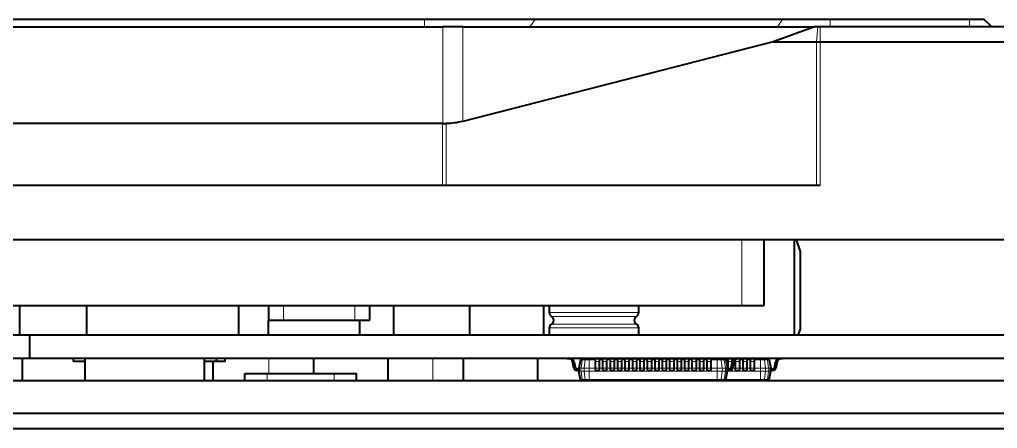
# Model space of a CAD drawing. Header units: millimetres. Extents: x 14 to 293, y 92 to 120.
# Drawn here: x 171.4 to 237, y 93 to 120.5 of the extents above; entities that cross this region are included whole.
import ezdxf

# ---------------------------------------------------------------- set-up
doc = ezdxf.new("R2010")
doc.units = ezdxf.units.MM
doc.header["$LTSCALE"] = 12.7
doc.layers.add('TANGENT_LINES', color=7, linetype='Continuous', lineweight=15)
doc.layers.add('Visible', color=7, linetype='Continuous', lineweight=40)

msp = doc.modelspace()

# ---------------------------------------------------------------- linework, layer by layer
at = {"layer": 'TANGENT_LINES'}
for p, q in [((198.525, 119.954), (198.525, 120.454)), ((205.596, 119.954), (205.95, 120.454)), ((222.203, 119.954), (222.557, 120.454)), ((225.739, 119.954), (225.739, 120.454)), ((235.091, 119.954), (235.091, 120.454)), ((199.766, 119.954), (199.766, 113.462)), ((201.087, 113.611), (201.087, 119.954)), ((224.83, 118.954), (224.93, 119.954)), ((225.078, 118.954), (225.078, 119.954)), ((224.83, 118.954), (224.83, 109.304)), ((225.078, 118.954), (225.078, 109.304)), ((199.73, 113.462), (199.73, 109.304)), ((199.978, 113.463), (199.978, 109.304)), ((219.825, 105.654), (219.825, 101.254)), ((189.063, 100.254), (189.063, 101.254)), ((193.854, 101.254), (193.854, 100.254)), ((212.901, 100.774), (206.901, 100.774)), ((207.051, 100.514), (212.751, 100.514)), ((212.751, 99.994), (207.051, 99.994)), ((206.901, 99.734), (212.901, 99.734)), ((188.074, 97.684), (188.074, 96.684)), ((199.074, 96.184), (199.074, 97.684)), ((208.098, 97.684), (208.275, 97.668)), ((208.275, 97.668), (208.273, 97.649)), ((208.471, 97.497), (208.451, 97.492)), ((208.471, 97.497), (208.57, 97.045)), ((208.549, 97.514), (208.529, 97.509)), ((208.628, 97.058), (208.529, 97.509)), ((209.102, 97.601), (208.991, 97.601)), ((209.102, 97.601), (209.032, 97.038)), ((209.31, 97.601), (209.102, 97.601)), ((209.31, 97.601), (209.239, 97.038)), ((209.58, 97.601), (209.31, 97.601)), ((209.58, 97.684), (209.58, 97.601)), ((209.998, 97.601), (209.58, 97.601)), ((209.58, 97.601), (209.58, 97.038)), ((210.018, 97.684), (210.018, 97.649)), ((210.018, 97.649), (210.228, 97.649)), ((210.018, 97.649), (210.018, 97.492)), ((210.018, 97.492), (210.018, 97.041)), ((210.018, 97.492), (210.228, 97.492)), ((210.228, 97.649), (210.228, 97.684)), ((210.228, 97.492), (210.228, 97.649)), ((210.228, 97.041), (210.228, 97.492)), ((210.498, 97.601), (210.248, 97.601)), ((210.518, 97.684), (210.518, 97.649)), ((210.518, 97.649), (210.728, 97.649)), ((210.518, 97.649), (210.518, 97.492)), ((210.518, 97.492), (210.728, 97.492)), ((210.518, 97.492), (210.518, 97.041)), ((210.728, 97.649), (210.728, 97.684)), ((210.728, 97.492), (210.728, 97.649)), ((210.728, 97.041), (210.728, 97.492)), ((210.998, 97.601), (210.748, 97.601)), ((211.018, 97.684), (211.018, 97.649)), ((211.018, 97.649), (211.228, 97.649)), ((211.018, 97.649), (211.018, 97.492)), ((211.018, 97.492), (211.018, 97.041)), ((211.018, 97.492), (211.228, 97.492)), ((211.228, 97.649), (211.228, 97.684)), ((211.228, 97.492), (211.228, 97.649)), ((211.228, 97.041), (211.228, 97.492)), ((211.498, 97.601), (211.248, 97.601)), ((211.518, 97.684), (211.518, 97.649)), ((211.518, 97.649), (211.728, 97.649)), ((211.518, 97.649), (211.518, 97.492)), ((211.518, 97.492), (211.518, 97.041)), ((211.518, 97.492), (211.728, 97.492)), ((211.728, 97.649), (211.728, 97.684)), ((211.728, 97.492), (211.728, 97.649)), ((211.728, 97.041), (211.728, 97.492)), ((211.998, 97.601), (211.748, 97.601)), ((212.018, 97.684), (212.018, 97.649)), ((212.018, 97.649), (212.228, 97.649)), ((212.018, 97.649), (212.018, 97.492)), ((212.018, 97.492), (212.018, 97.041)), ((212.018, 97.492), (212.228, 97.492)), ((212.228, 97.649), (212.228, 97.684)), ((212.228, 97.492), (212.228, 97.649)), ((212.228, 97.041), (212.228, 97.492)), ((212.498, 97.601), (212.248, 97.601)), ((212.518, 97.684), (212.518, 97.649)), ((212.518, 97.649), (212.728, 97.649)), ((212.518, 97.649), (212.518, 97.492)), ((212.518, 97.492), (212.518, 97.041)), ((212.518, 97.492), (212.728, 97.492)), ((212.728, 97.649), (212.728, 97.684)), ((212.728, 97.492), (212.728, 97.649)), ((212.728, 97.041), (212.728, 97.492)), ((212.998, 97.601), (212.748, 97.601)), ((213.018, 97.684), (213.018, 97.649)), ((213.018, 97.649), (213.228, 97.649)), ((213.018, 97.649), (213.018, 97.492)), ((213.018, 97.492), (213.018, 97.041)), ((213.018, 97.492), (213.228, 97.492)), ((213.228, 97.649), (213.228, 97.684)), ((213.228, 97.492), (213.228, 97.649)), ((213.228, 97.041), (213.228, 97.492)), ((213.498, 97.601), (213.248, 97.601)), ((213.518, 97.684), (213.518, 97.649)), ((213.518, 97.649), (213.728, 97.649)), ((213.518, 97.649), (213.518, 97.492)), ((213.518, 97.492), (213.518, 97.041)), ((213.518, 97.492), (213.728, 97.492)), ((213.728, 97.649), (213.728, 97.684)), ((213.728, 97.492), (213.728, 97.649)), ((213.728, 97.041), (213.728, 97.492)), ((213.998, 97.601), (213.748, 97.601)), ((214.018, 97.684), (214.018, 97.649)), ((214.018, 97.649), (214.228, 97.649)), ((214.018, 97.649), (214.018, 97.492)), ((214.018, 97.492), (214.018, 97.041)), ((214.018, 97.492), (214.228, 97.492)), ((214.228, 97.649), (214.228, 97.684)), ((214.228, 97.492), (214.228, 97.649)), ((214.228, 97.041), (214.228, 97.492)), ((214.498, 97.601), (214.248, 97.601)), ((214.518, 97.684), (214.518, 97.649)), ((214.518, 97.649), (214.728, 97.649)), ((214.518, 97.649), (214.518, 97.492)), ((214.518, 97.492), (214.518, 97.041)), ((214.518, 97.492), (214.728, 97.492)), ((214.728, 97.649), (214.728, 97.684)), ((214.728, 97.492), (214.728, 97.649)), ((214.728, 97.041), (214.728, 97.492)), ((214.998, 97.601), (214.748, 97.601)), ((215.018, 97.684), (215.018, 97.649)), ((215.018, 97.649), (215.228, 97.649)), ((215.018, 97.649), (215.018, 97.492)), ((215.018, 97.492), (215.018, 97.041)), ((215.018, 97.492), (215.228, 97.492)), ((215.228, 97.649), (215.228, 97.684)), ((215.228, 97.492), (215.228, 97.649)), ((215.228, 97.041), (215.228, 97.492)), ((215.498, 97.601), (215.248, 97.601)), ((215.518, 97.684), (215.518, 97.649)), ((215.518, 97.649), (215.728, 97.649)), ((215.518, 97.649), (215.518, 97.492)), ((215.518, 97.492), (215.518, 97.041)), ((215.518, 97.492), (215.728, 97.492)), ((215.728, 97.649), (215.728, 97.684)), ((215.728, 97.492), (215.728, 97.649)), ((215.728, 97.041), (215.728, 97.492)), ((215.998, 97.601), (215.748, 97.601)), ((216.018, 97.684), (216.018, 97.649)), ((216.018, 97.649), (216.228, 97.649)), ((216.018, 97.649), (216.018, 97.492)), ((216.018, 97.492), (216.018, 97.041)), ((216.018, 97.492), (216.228, 97.492)), ((216.228, 97.649), (216.228, 97.684)), ((216.228, 97.492), (216.228, 97.649)), ((216.228, 97.041), (216.228, 97.492)), ((216.498, 97.601), (216.248, 97.601)), ((216.518, 97.684), (216.518, 97.649)), ((216.518, 97.649), (216.728, 97.649)), ((216.518, 97.649), (216.518, 97.492)), ((216.518, 97.492), (216.518, 97.041)), ((216.518, 97.492), (216.728, 97.492)), ((216.728, 97.649), (216.728, 97.684)), ((216.728, 97.492), (216.728, 97.649)), ((216.728, 97.041), (216.728, 97.492)), ((216.998, 97.601), (216.748, 97.601)), ((217.018, 97.684), (217.018, 97.649)), ((217.018, 97.649), (217.228, 97.649)), ((217.018, 97.649), (217.018, 97.492)), ((217.018, 97.492), (217.018, 97.041)), ((217.018, 97.492), (217.228, 97.492)), ((217.228, 97.649), (217.228, 97.684)), ((217.228, 97.492), (217.228, 97.649)), ((217.228, 97.041), (217.228, 97.492)), ((217.498, 97.601), (217.248, 97.601)), ((217.518, 97.684), (217.518, 97.649)), ((217.518, 97.649), (217.728, 97.649)), ((217.518, 97.649), (217.518, 97.492)), ((217.518, 97.492), (217.518, 97.041)), ((217.518, 97.492), (217.728, 97.492)), ((217.728, 97.649), (217.728, 97.684)), ((217.728, 97.492), (217.728, 97.649)), ((217.728, 97.041), (217.728, 97.492)), ((218.166, 97.601), (217.748, 97.601)), ((218.166, 97.684), (218.166, 97.601)), ((218.166, 97.601), (218.166, 97.038)), ((218.436, 97.601), (218.166, 97.601)), ((218.643, 97.601), (218.436, 97.601)), ((218.436, 97.601), (218.506, 97.038)), ((218.643, 97.601), (218.713, 97.038)), ((218.755, 97.601), (218.643, 97.601)), ((218.902, 97.601), (218.755, 97.601)), ((218.922, 97.684), (218.922, 97.649)), ((218.922, 97.649), (219.132, 97.649)), ((218.922, 97.649), (218.922, 97.492)), ((218.922, 97.492), (218.922, 97.041)), ((218.922, 97.492), (219.132, 97.492)), ((219.217, 97.509), (219.117, 97.058)), ((219.132, 97.649), (219.132, 97.684)), ((219.132, 97.492), (219.132, 97.649)), ((219.132, 97.219), (219.132, 97.492)), ((219.231, 97.601), (219.152, 97.601)), ((219.176, 97.045), (219.275, 97.497)), ((219.217, 97.509), (219.197, 97.514)), ((219.295, 97.492), (219.275, 97.497)), ((219.402, 97.601), (219.36, 97.601)), ((219.422, 97.637), (219.422, 97.492)), ((219.422, 97.492), (219.422, 97.041)), ((219.422, 97.492), (219.632, 97.492)), ((219.471, 97.668), (219.648, 97.684)), ((219.473, 97.649), (219.471, 97.668)), ((219.473, 97.649), (219.632, 97.649)), ((219.632, 97.649), (219.632, 97.662)), ((219.632, 97.492), (219.632, 97.649)), ((219.632, 97.041), (219.632, 97.492)), ((219.902, 97.601), (219.652, 97.601)), ((219.922, 97.684), (219.922, 97.649)), ((219.922, 97.649), (220.132, 97.649)), ((219.922, 97.649), (219.922, 97.492)), ((219.922, 97.492), (219.922, 97.041)), ((219.922, 97.492), (220.132, 97.492)), ((220.132, 97.649), (220.132, 97.684)), ((220.132, 97.492), (220.132, 97.649)), ((220.132, 97.041), (220.132, 97.492)), ((220.402, 97.601), (220.152, 97.601)), ((220.422, 97.684), (220.422, 97.649)), ((220.422, 97.649), (220.632, 97.649)), ((220.422, 97.649), (220.422, 97.492)), ((220.422, 97.492), (220.422, 97.041)), ((220.422, 97.492), (220.632, 97.492)), ((220.632, 97.649), (220.632, 97.684)), ((220.632, 97.492), (220.632, 97.649)), ((220.632, 97.041), (220.632, 97.492)), ((221.07, 97.601), (220.652, 97.601)), ((221.07, 97.684), (221.07, 97.601)), ((221.07, 97.601), (221.07, 97.038)), ((221.34, 97.601), (221.07, 97.601)), ((221.547, 97.601), (221.34, 97.601)), ((221.34, 97.601), (221.411, 97.038)), ((221.547, 97.601), (221.618, 97.038)), ((221.659, 97.601), (221.547, 97.601)), ((222.121, 97.509), (222.022, 97.058)), ((222.08, 97.045), (222.179, 97.497)), ((222.121, 97.509), (222.101, 97.514)), ((222.199, 97.492), (222.179, 97.497)), ((222.375, 97.668), (222.552, 97.684)), ((222.377, 97.649), (222.375, 97.668)), ((187.975, 96.184), (187.975, 96.684)), ((192.458, 96.184), (192.458, 96.684)), ((208.57, 97.045), (208.55, 97.041)), ((208.648, 97.062), (208.628, 97.058)), ((208.746, 96.984), (208.746, 96.964)), ((208.883, 96.964), (208.746, 96.964)), ((208.746, 96.904), (208.746, 96.884)), ((208.746, 96.904), (208.883, 96.904)), ((208.891, 97.038), (209.032, 97.038)), ((209.032, 96.83), (208.891, 96.83)), ((209.032, 97.038), (209.239, 97.038)), ((209.102, 96.267), (209.032, 96.83)), ((209.239, 96.83), (209.032, 96.83)), ((209.239, 97.038), (209.58, 97.038)), ((209.31, 96.267), (209.239, 96.83)), ((209.58, 96.83), (209.239, 96.83)), ((209.58, 97.038), (209.998, 97.038)), ((209.58, 97.038), (209.58, 96.83)), ((209.58, 96.267), (209.58, 96.83)), ((218.166, 96.83), (209.58, 96.83)), ((210.018, 97.041), (210.228, 97.041)), ((210.018, 97.041), (210.018, 96.884)), ((210.228, 96.884), (210.228, 97.041)), ((210.248, 97.038), (210.498, 97.038)), ((210.518, 97.041), (210.728, 97.041)), ((210.518, 97.041), (210.518, 96.884)), ((210.728, 96.884), (210.728, 97.041)), ((210.748, 97.038), (210.998, 97.038)), ((211.018, 97.041), (211.228, 97.041)), ((211.018, 97.041), (211.018, 96.884)), ((211.228, 96.884), (211.228, 97.041)), ((211.248, 97.038), (211.498, 97.038)), ((211.518, 97.041), (211.728, 97.041)), ((211.518, 97.041), (211.518, 96.884)), ((211.728, 96.884), (211.728, 97.041)), ((211.748, 97.038), (211.998, 97.038)), ((212.018, 97.041), (212.228, 97.041)), ((212.018, 97.041), (212.018, 96.884)), ((212.228, 96.884), (212.228, 97.041)), ((212.248, 97.038), (212.498, 97.038)), ((212.518, 97.041), (212.728, 97.041)), ((212.518, 97.041), (212.518, 96.884)), ((212.728, 96.884), (212.728, 97.041)), ((212.748, 97.038), (212.998, 97.038)), ((213.018, 97.041), (213.228, 97.041)), ((213.018, 97.041), (213.018, 96.884)), ((213.228, 96.884), (213.228, 97.041)), ((213.248, 97.038), (213.498, 97.038)), ((213.518, 97.041), (213.728, 97.041)), ((213.518, 97.041), (213.518, 96.884)), ((213.728, 96.884), (213.728, 97.041)), ((213.748, 97.038), (213.998, 97.038)), ((214.018, 97.041), (214.228, 97.041)), ((214.018, 97.041), (214.018, 96.884)), ((214.228, 96.884), (214.228, 97.041)), ((214.248, 97.038), (214.498, 97.038)), ((214.518, 97.041), (214.728, 97.041)), ((214.518, 97.041), (214.518, 96.884)), ((214.728, 96.884), (214.728, 97.041)), ((214.748, 97.038), (214.998, 97.038)), ((215.018, 97.041), (215.228, 97.041)), ((215.018, 97.041), (215.018, 96.884)), ((215.228, 96.884), (215.228, 97.041)), ((215.248, 97.038), (215.498, 97.038)), ((215.518, 97.041), (215.728, 97.041)), ((215.518, 97.041), (215.518, 96.884)), ((215.728, 96.884), (215.728, 97.041)), ((215.748, 97.038), (215.998, 97.038)), ((216.018, 97.041), (216.228, 97.041)), ((216.018, 97.041), (216.018, 96.884)), ((216.228, 96.884), (216.228, 97.041)), ((216.248, 97.038), (216.498, 97.038)), ((216.518, 97.041), (216.728, 97.041)), ((216.518, 97.041), (216.518, 96.884)), ((216.728, 96.884), (216.728, 97.041)), ((216.748, 97.038), (216.998, 97.038)), ((217.018, 97.041), (217.228, 97.041)), ((217.018, 97.041), (217.018, 96.884)), ((217.228, 96.884), (217.228, 97.041)), ((217.248, 97.038), (217.498, 97.038)), ((217.518, 97.041), (217.728, 97.041)), ((217.518, 97.041), (217.518, 96.884)), ((217.728, 96.884), (217.728, 97.041)), ((217.748, 97.038), (218.166, 97.038)), ((218.166, 97.038), (218.166, 96.83)), ((218.166, 97.038), (218.506, 97.038)), ((218.166, 96.267), (218.166, 96.83)), ((218.506, 96.83), (218.166, 96.83)), ((218.436, 96.267), (218.506, 96.83)), ((218.506, 97.038), (218.713, 97.038)), ((218.713, 96.83), (218.506, 96.83)), ((218.643, 96.267), (218.713, 96.83)), ((218.713, 97.038), (218.854, 97.038)), ((218.854, 96.83), (218.713, 96.83)), ((218.854, 97.038), (218.902, 97.038)), ((221.07, 96.83), (218.854, 96.83)), ((219, 96.964), (218.863, 96.964)), ((218.863, 96.904), (219, 96.904)), ((218.922, 97.041), (219.09, 97.041)), ((218.922, 97.041), (218.922, 96.984)), ((219, 96.964), (219, 96.984)), ((219, 96.884), (219, 96.904)), ((219.117, 97.058), (219.098, 97.062)), ((219.132, 96.884), (219.132, 96.934)), ((219.195, 97.041), (219.176, 97.045)), ((219.195, 97.038), (219.402, 97.038)), ((219.422, 97.041), (219.632, 97.041)), ((219.422, 97.041), (219.422, 96.884)), ((219.632, 96.884), (219.632, 97.041)), ((219.652, 97.038), (219.902, 97.038)), ((219.922, 97.041), (220.132, 97.041)), ((219.922, 97.041), (219.922, 96.884)), ((220.132, 96.884), (220.132, 97.041)), ((220.152, 97.038), (220.402, 97.038)), ((220.422, 97.041), (220.632, 97.041)), ((220.422, 97.041), (220.422, 96.884)), ((220.632, 96.884), (220.632, 97.041)), ((220.652, 97.038), (221.07, 97.038)), ((221.07, 97.038), (221.411, 97.038)), ((221.07, 97.038), (221.07, 96.83)), ((221.07, 96.267), (221.07, 96.83)), ((221.411, 96.83), (221.07, 96.83)), ((221.34, 96.267), (221.411, 96.83)), ((221.411, 97.038), (221.618, 97.038)), ((221.618, 96.83), (221.411, 96.83)), ((221.547, 96.267), (221.618, 96.83)), ((221.618, 97.038), (221.759, 97.038)), ((221.759, 96.83), (221.618, 96.83)), ((221.904, 96.964), (221.767, 96.964)), ((221.767, 96.904), (221.904, 96.904)), ((221.904, 96.964), (221.904, 96.984)), ((221.904, 96.884), (221.904, 96.904)), ((222.022, 97.058), (222.002, 97.062)), ((222.1, 97.041), (222.08, 97.045)), ((208.991, 96.267), (209.102, 96.267)), ((209.102, 96.267), (209.31, 96.267)), ((209.31, 96.267), (209.58, 96.267)), ((209.58, 96.267), (218.166, 96.267)), ((209.58, 96.267), (209.58, 96.184)), ((218.166, 96.267), (218.436, 96.267)), ((218.166, 96.267), (218.166, 96.184)), ((218.436, 96.267), (218.643, 96.267)), ((218.643, 96.267), (218.755, 96.267)), ((218.755, 96.267), (221.07, 96.267)), ((221.07, 96.267), (221.34, 96.267)), ((221.07, 96.267), (221.07, 96.184)), ((221.34, 96.267), (221.547, 96.267)), ((221.547, 96.267), (221.659, 96.267))]:
    msp.add_line(p, q, dxfattribs=at)
for centre, radius, start, end in [((208.256, 97.449), 0.22, 12.40023, 85), ((208.256, 97.449), 0.28, 12.40023, 56.92891), ((219.49, 97.449), 0.28, 123.07109, 167.59977), ((219.49, 97.449), 0.22, 95, 167.59977), ((222.394, 97.449), 0.28, 123.07109, 167.59977), ((222.394, 97.449), 0.22, 95, 167.59977), ((208.746, 97.084), 0.18, 192.40023, 270), ((208.746, 97.084), 0.12, 192.40023, 270), ((219, 97.084), 0.12, 270, 347.59977), ((219, 97.084), 0.18, 270, 347.59977), ((221.904, 97.084), 0.12, 270, 347.59977), ((221.904, 97.084), 0.18, 270, 347.59977)]:
    msp.add_arc(centre, radius, start, end, dxfattribs=at)
for centre, major_axis, start_param, end_param in [((209.172, 97.584), (0, 0.1), 0, 1.396263), ((209.379, 97.584), (0, 0.1), 0, 1.396263), ((218.366, 97.584), (0, -0.1), 1.745329, 3.141593), ((218.574, 97.584), (0, -0.1), 1.745329, 3.141593), ((221.271, 97.584), (0, -0.1), 1.745329, 3.141593), ((221.478, 97.584), (0, -0.1), 1.745329, 3.141593), ((209.45, 96.934), (0, 0.6), 1.396263, 1.745329), ((209.657, 96.934), (0, 0.6), 1.396263, 1.745329), ((218.088, 96.934), (0, -0.6), 1.396263, 1.745329), ((218.296, 96.934), (0, -0.6), 1.396263, 1.745329), ((220.993, 96.934), (0, -0.6), 1.396263, 1.745329), ((221.2, 96.934), (0, -0.6), 1.396263, 1.745329), ((209.172, 96.284), (0, 0.1), 1.745329, 3.141593), ((209.379, 96.284), (0, 0.1), 1.745329, 3.141593), ((218.366, 96.284), (0, -0.1), 0, 1.396263), ((218.574, 96.284), (0, -0.1), 0, 1.396263), ((221.271, 96.284), (0, -0.1), 0, 1.396263), ((221.478, 96.284), (0, -0.1), 0, 1.396263)]:
    msp.add_ellipse(centre, major_axis=major_axis, ratio=0.707107, start_param=start_param, end_param=end_param, dxfattribs=at)
at = {"layer": 'TANGENT_LINES', "extrusion": (0, 0, -1)}
for centre, ratio, start_param, end_param in [((210.018, 97.668), 0.996195, 1.570796, 3.141593), ((210.018, 97.497), 0.214739, 1.570796, 3.141593), ((210.228, 97.668), 0.996195, 0, 1.570796), ((210.228, 97.497), 0.214739, 0, 1.570796), ((210.518, 97.668), 0.996195, 1.570796, 3.141593), ((210.518, 97.497), 0.214739, 1.570796, 3.141593), ((210.728, 97.668), 0.996195, 0, 1.570796), ((210.728, 97.497), 0.214739, 0, 1.570796), ((211.018, 97.668), 0.996195, 1.570796, 3.141593), ((211.018, 97.497), 0.214739, 1.570796, 3.141593), ((211.228, 97.668), 0.996195, 0, 1.570796), ((211.228, 97.497), 0.214739, 0, 1.570796), ((211.518, 97.668), 0.996195, 1.570796, 3.141593), ((211.518, 97.497), 0.214739, 1.570796, 3.141593), ((211.728, 97.668), 0.996195, 0, 1.570796), ((211.728, 97.497), 0.214739, 0, 1.570796), ((212.018, 97.668), 0.996195, 1.570796, 3.141593), ((212.018, 97.497), 0.214739, 1.570796, 3.141593), ((212.228, 97.668), 0.996195, 0, 1.570796), ((212.228, 97.497), 0.214739, 0, 1.570796), ((212.518, 97.668), 0.996195, 1.570796, 3.141593), ((212.518, 97.497), 0.214739, 1.570796, 3.141593), ((212.728, 97.668), 0.996195, 0, 1.570796), ((212.728, 97.497), 0.214739, 0, 1.570796), ((213.018, 97.668), 0.996195, 1.570796, 3.141593), ((213.018, 97.497), 0.214739, 1.570796, 3.141593), ((213.228, 97.668), 0.996195, 0, 1.570796), ((213.228, 97.497), 0.214739, 0, 1.570796), ((213.518, 97.668), 0.996195, 1.570796, 3.141593), ((213.518, 97.497), 0.214739, 1.570796, 3.141593), ((213.728, 97.668), 0.996195, 0, 1.570796), ((213.728, 97.497), 0.214739, 0, 1.570796), ((214.018, 97.668), 0.996195, 1.570796, 3.141593), ((214.018, 97.497), 0.214739, 1.570796, 3.141593), ((214.228, 97.668), 0.996195, 0, 1.570796), ((214.228, 97.497), 0.214739, 0, 1.570796), ((214.518, 97.668), 0.996195, 1.570796, 3.141593), ((214.518, 97.497), 0.214739, 1.570796, 3.141593), ((214.728, 97.668), 0.996195, 0, 1.570796), ((214.728, 97.497), 0.214739, 0, 1.570796), ((215.018, 97.668), 0.996195, 1.570796, 3.141593), ((215.018, 97.497), 0.214739, 1.570796, 3.141593), ((215.228, 97.668), 0.996195, 0, 1.570796), ((215.228, 97.497), 0.214739, 0, 1.570796), ((215.518, 97.668), 0.996195, 1.570796, 3.141593), ((215.518, 97.497), 0.214739, 1.570796, 3.141593), ((215.728, 97.668), 0.996195, 0, 1.570796), ((215.728, 97.497), 0.214739, 0, 1.570796), ((216.018, 97.668), 0.996195, 1.570796, 3.141593), ((216.018, 97.497), 0.214739, 1.570796, 3.141593), ((216.228, 97.668), 0.996195, 0, 1.570796), ((216.228, 97.497), 0.214739, 0, 1.570796), ((216.518, 97.668), 0.996195, 1.570796, 3.141593), ((216.518, 97.497), 0.214739, 1.570796, 3.141593), ((216.728, 97.668), 0.996195, 0, 1.570796), ((216.728, 97.497), 0.214739, 0, 1.570796), ((217.018, 97.668), 0.996195, 1.570796, 3.141593), ((217.018, 97.497), 0.214739, 1.570796, 3.141593), ((217.228, 97.668), 0.996195, 0, 1.570796), ((217.228, 97.497), 0.214739, 0, 1.570796), ((217.518, 97.668), 0.996195, 1.570796, 3.141593), ((217.518, 97.497), 0.214739, 1.570796, 3.141593), ((217.728, 97.668), 0.996195, 0, 1.570796), ((217.728, 97.497), 0.214739, 0, 1.570796), ((218.922, 97.668), 0.996195, 1.570796, 3.141593), ((218.922, 97.497), 0.214739, 1.570796, 3.141593), ((219.132, 97.668), 0.996195, 0, 1.570796), ((219.132, 97.497), 0.214739, 0, 1.570796), ((219.422, 97.497), 0.214739, 1.570796, 3.141593), ((219.632, 97.668), 0.996195, 0.215131, 1.570796), ((219.632, 97.497), 0.214739, 0, 1.570796), ((219.922, 97.668), 0.996195, 1.570796, 3.141593), ((219.922, 97.497), 0.214739, 1.570796, 3.141593), ((220.132, 97.668), 0.996195, 0, 1.570796), ((220.132, 97.497), 0.214739, 0, 1.570796), ((220.422, 97.668), 0.996195, 1.570796, 3.141593), ((220.422, 97.497), 0.214739, 1.570796, 3.141593), ((220.632, 97.668), 0.996195, 0, 1.570796), ((220.632, 97.497), 0.214739, 0, 1.570796), ((210.018, 97.045), 0.214739, 1.570796, 3.141593), ((210.228, 97.045), 0.214739, 0, 1.570796), ((210.518, 97.045), 0.214739, 1.570796, 3.141593), ((210.728, 97.045), 0.214739, 0, 1.570796), ((211.018, 97.045), 0.214739, 1.570796, 3.141593), ((211.228, 97.045), 0.214739, 0, 1.570796), ((211.518, 97.045), 0.214739, 1.570796, 3.141593), ((211.728, 97.045), 0.214739, 0, 1.570796), ((212.018, 97.045), 0.214739, 1.570796, 3.141593), ((212.228, 97.045), 0.214739, 0, 1.570796), ((212.518, 97.045), 0.214739, 1.570796, 3.141593), ((212.728, 97.045), 0.214739, 0, 1.570796), ((213.018, 97.045), 0.214739, 1.570796, 3.141593), ((213.228, 97.045), 0.214739, 0, 1.570796), ((213.518, 97.045), 0.214739, 1.570796, 3.141593), ((213.728, 97.045), 0.214739, 0, 1.570796), ((214.018, 97.045), 0.214739, 1.570796, 3.141593), ((214.228, 97.045), 0.214739, 0, 1.570796), ((214.518, 97.045), 0.214739, 1.570796, 3.141593), ((214.728, 97.045), 0.214739, 0, 1.570796), ((215.018, 97.045), 0.214739, 1.570796, 3.141593), ((215.228, 97.045), 0.214739, 0, 1.570796), ((215.518, 97.045), 0.214739, 1.570796, 3.141593), ((215.728, 97.045), 0.214739, 0, 1.570796), ((216.018, 97.045), 0.214739, 1.570796, 3.141593), ((216.228, 97.045), 0.214739, 0, 1.570796), ((216.518, 97.045), 0.214739, 1.570796, 3.141593), ((216.728, 97.045), 0.214739, 0, 1.570796), ((217.018, 97.045), 0.214739, 1.570796, 3.141593), ((217.228, 97.045), 0.214739, 0, 1.570796), ((217.518, 97.045), 0.214739, 1.570796, 3.141593), ((217.728, 97.045), 0.214739, 0, 1.570796), ((218.922, 97.045), 0.214739, 1.570796, 3.141593), ((219.422, 97.045), 0.214739, 1.570796, 3.141593), ((219.632, 97.045), 0.214739, 0, 1.570796), ((219.922, 97.045), 0.214739, 1.570796, 3.141593), ((220.132, 97.045), 0.214739, 0, 1.570796), ((220.422, 97.045), 0.214739, 1.570796, 3.141593), ((220.632, 97.045), 0.214739, 0, 1.570796)]:
    msp.add_ellipse(centre, major_axis=(0.02, 0), ratio=ratio, start_param=start_param, end_param=end_param, dxfattribs=at)
at = {"layer": 'Visible'}
for p, q in [((198.525, 120.454), (121.896, 120.454)), ((205.95, 120.454), (198.525, 120.454)), ((222.557, 120.454), (205.95, 120.454)), ((225.739, 120.454), (222.557, 120.454)), ((235.091, 120.454), (225.739, 120.454)), ((236.091, 120.454), (235.091, 120.454)), ((236.591, 119.954), (236.091, 120.454)), ((120.655, 119.954), (199.766, 119.954)), ((201.087, 119.954), (199.766, 119.954)), ((201.087, 119.954), (224.702, 119.954)), ((224.702, 119.954), (221.926, 118.954)), ((224.93, 119.954), (224.702, 119.954)), ((225.078, 119.954), (224.93, 119.954)), ((290.454, 119.954), (225.078, 119.954)), ((221.926, 118.954), (201.087, 113.611)), ((221.926, 118.954), (224.83, 118.954)), ((224.83, 118.954), (225.078, 118.954)), ((225.078, 118.954), (290.454, 118.954)), ((199.73, 113.462), (120.655, 113.462)), ((199.766, 113.462), (199.978, 113.463)), ((225.078, 109.304), (94.63, 109.304)), ((290.454, 105.654), (30.754, 105.654)), ((219.825, 105.654), (48.254, 105.654)), ((221.325, 101.254), (221.325, 105.654)), ((223.325, 105.654), (223.325, 99.254)), ((223.765, 104.863), (223.492, 105.654)), ((223.765, 99.654), (223.765, 104.863)), ((48.254, 101.254), (219.825, 101.254)), ((171.355, 101.254), (171.355, 99.254)), ((175.857, 99.254), (175.857, 101.254)), ((186.056, 99.254), (186.056, 101.254)), ((188.063, 101.254), (188.063, 100.254)), ((194.854, 100.254), (194.854, 101.254)), ((196.472, 99.254), (196.472, 101.254)), ((201.537, 101.254), (201.537, 99.254)), ((206.537, 99.254), (206.537, 101.254)), ((206.901, 101.254), (206.901, 100.774)), ((212.901, 100.774), (212.901, 101.254)), ((219.825, 101.254), (221.325, 101.254)), ((188.063, 99.254), (188.063, 100.254)), ((188.063, 100.254), (188.085, 100.254)), ((188.085, 100.254), (189.063, 100.254)), ((189.063, 100.254), (193.854, 100.254)), ((193.854, 100.254), (194.854, 100.254)), ((194.181, 99.254), (194.181, 100.254)), ((172.03, 99.254), (170.63, 99.254)), ((285.28, 99.254), (172.03, 99.254)), ((172.03, 99.254), (172.03, 97.684)), ((206.901, 99.734), (206.901, 99.254)), ((212.901, 99.254), (212.901, 99.734)), ((223.599, 99.254), (223.765, 99.654)), ((172.03, 97.684), (170.63, 97.684)), ((171.56, 96.184), (171.56, 97.684)), ((285.28, 97.684), (172.03, 97.684)), ((174.963, 97.484), (174.963, 97.684)), ((175.763, 97.484), (174.963, 97.484)), ((175.763, 96.184), (175.763, 97.684)), ((183.763, 96.184), (183.763, 97.684)), ((184.563, 97.484), (183.763, 97.484)), ((184.345, 96.184), (184.345, 97.484)), ((184.563, 97.484), (184.563, 97.684)), ((185.145, 97.484), (184.563, 97.484)), ((185.145, 97.484), (185.145, 97.684)), ((191.074, 97.684), (191.074, 96.684)), ((196.074, 97.684), (196.074, 96.184)), ((201.122, 97.684), (201.122, 96.184)), ((206.122, 96.184), (206.122, 97.684)), ((208.273, 97.649), (207.868, 97.684)), ((208.55, 97.041), (208.451, 97.492)), ((208.549, 97.514), (208.648, 97.062)), ((208.991, 97.601), (208.891, 97.038)), ((209.998, 97.668), (209.998, 97.684)), ((209.998, 97.497), (209.998, 97.668)), ((209.998, 97.045), (209.998, 97.497)), ((210.248, 97.684), (210.248, 97.668)), ((210.248, 97.668), (210.248, 97.497)), ((210.248, 97.497), (210.248, 97.045)), ((210.498, 97.668), (210.498, 97.684)), ((210.498, 97.497), (210.498, 97.668)), ((210.498, 97.045), (210.498, 97.497)), ((210.748, 97.684), (210.748, 97.668)), ((210.748, 97.668), (210.748, 97.497)), ((210.748, 97.497), (210.748, 97.045)), ((210.998, 97.668), (210.998, 97.684)), ((210.998, 97.497), (210.998, 97.668)), ((210.998, 97.045), (210.998, 97.497)), ((211.248, 97.684), (211.248, 97.668)), ((211.248, 97.668), (211.248, 97.497)), ((211.248, 97.497), (211.248, 97.045)), ((211.498, 97.668), (211.498, 97.684)), ((211.498, 97.497), (211.498, 97.668)), ((211.498, 97.045), (211.498, 97.497)), ((211.748, 97.684), (211.748, 97.668)), ((211.748, 97.668), (211.748, 97.497)), ((211.748, 97.497), (211.748, 97.045)), ((211.998, 97.668), (211.998, 97.684)), ((211.998, 97.497), (211.998, 97.668)), ((211.998, 97.045), (211.998, 97.497)), ((212.248, 97.684), (212.248, 97.668)), ((212.248, 97.668), (212.248, 97.497)), ((212.248, 97.497), (212.248, 97.045)), ((212.498, 97.668), (212.498, 97.684)), ((212.498, 97.497), (212.498, 97.668)), ((212.498, 97.045), (212.498, 97.497)), ((212.748, 97.684), (212.748, 97.668)), ((212.748, 97.668), (212.748, 97.497)), ((212.748, 97.497), (212.748, 97.045)), ((212.998, 97.668), (212.998, 97.684)), ((212.998, 97.497), (212.998, 97.668)), ((212.998, 97.045), (212.998, 97.497)), ((213.248, 97.684), (213.248, 97.668)), ((213.248, 97.668), (213.248, 97.497)), ((213.248, 97.497), (213.248, 97.045)), ((213.498, 97.668), (213.498, 97.684)), ((213.498, 97.497), (213.498, 97.668)), ((213.498, 97.045), (213.498, 97.497)), ((213.748, 97.684), (213.748, 97.668)), ((213.748, 97.668), (213.748, 97.497)), ((213.748, 97.497), (213.748, 97.045)), ((213.998, 97.668), (213.998, 97.684)), ((213.998, 97.497), (213.998, 97.668)), ((213.998, 97.045), (213.998, 97.497)), ((214.248, 97.684), (214.248, 97.668)), ((214.248, 97.668), (214.248, 97.497)), ((214.248, 97.497), (214.248, 97.045)), ((214.498, 97.668), (214.498, 97.684)), ((214.498, 97.497), (214.498, 97.668)), ((214.498, 97.045), (214.498, 97.497)), ((214.748, 97.684), (214.748, 97.668)), ((214.748, 97.668), (214.748, 97.497)), ((214.748, 97.497), (214.748, 97.045)), ((214.998, 97.668), (214.998, 97.684)), ((214.998, 97.497), (214.998, 97.668)), ((214.998, 97.045), (214.998, 97.497)), ((215.248, 97.684), (215.248, 97.668)), ((215.248, 97.668), (215.248, 97.497)), ((215.248, 97.497), (215.248, 97.045)), ((215.498, 97.668), (215.498, 97.684)), ((215.498, 97.497), (215.498, 97.668)), ((215.498, 97.045), (215.498, 97.497)), ((215.748, 97.684), (215.748, 97.668)), ((215.748, 97.668), (215.748, 97.497)), ((215.748, 97.497), (215.748, 97.045)), ((215.998, 97.668), (215.998, 97.684)), ((215.998, 97.497), (215.998, 97.668)), ((215.998, 97.045), (215.998, 97.497)), ((216.248, 97.684), (216.248, 97.668)), ((216.248, 97.668), (216.248, 97.497)), ((216.248, 97.497), (216.248, 97.045)), ((216.498, 97.668), (216.498, 97.684)), ((216.498, 97.497), (216.498, 97.668)), ((216.498, 97.045), (216.498, 97.497)), ((216.748, 97.684), (216.748, 97.668)), ((216.748, 97.668), (216.748, 97.497)), ((216.748, 97.497), (216.748, 97.045)), ((216.998, 97.668), (216.998, 97.684)), ((216.998, 97.497), (216.998, 97.668)), ((216.998, 97.045), (216.998, 97.497)), ((217.248, 97.684), (217.248, 97.668)), ((217.248, 97.668), (217.248, 97.497)), ((217.248, 97.497), (217.248, 97.045)), ((217.498, 97.668), (217.498, 97.684)), ((217.498, 97.497), (217.498, 97.668)), ((217.498, 97.045), (217.498, 97.497)), ((217.748, 97.684), (217.748, 97.668)), ((217.748, 97.668), (217.748, 97.497)), ((217.748, 97.497), (217.748, 97.045)), ((218.755, 97.601), (218.854, 97.038)), ((218.902, 97.668), (218.902, 97.684)), ((218.902, 97.497), (218.902, 97.668)), ((218.902, 97.045), (218.902, 97.497)), ((219.098, 97.062), (219.197, 97.514)), ((219.152, 97.684), (219.152, 97.668)), ((219.152, 97.668), (219.152, 97.497)), ((219.152, 97.497), (219.152, 97.31)), ((219.295, 97.492), (219.195, 97.041)), ((219.402, 97.497), (219.402, 97.629)), ((219.402, 97.045), (219.402, 97.497)), ((219.877, 97.684), (219.473, 97.649)), ((219.652, 97.664), (219.652, 97.497)), ((219.652, 97.497), (219.652, 97.045)), ((219.902, 97.668), (219.902, 97.684)), ((219.902, 97.497), (219.902, 97.668)), ((219.902, 97.045), (219.902, 97.497)), ((220.152, 97.684), (220.152, 97.668)), ((220.152, 97.668), (220.152, 97.497)), ((220.152, 97.497), (220.152, 97.045)), ((220.402, 97.668), (220.402, 97.684)), ((220.402, 97.497), (220.402, 97.668)), ((220.402, 97.045), (220.402, 97.497)), ((220.652, 97.684), (220.652, 97.668)), ((220.652, 97.668), (220.652, 97.497)), ((220.652, 97.497), (220.652, 97.045)), ((221.659, 97.601), (221.759, 97.038)), ((222.002, 97.062), (222.101, 97.514)), ((222.199, 97.492), (222.1, 97.041)), ((222.782, 97.684), (222.377, 97.649)), ((186.475, 96.184), (186.475, 96.684)), ((186.475, 96.684), (187.975, 96.684)), ((187.975, 96.684), (192.458, 96.684)), ((192.458, 96.684), (193.958, 96.684)), ((193.958, 96.184), (193.958, 96.684)), ((208.746, 96.984), (208.884, 96.984)), ((208.884, 96.884), (208.746, 96.884)), ((208.991, 96.267), (208.891, 96.83)), ((209.998, 96.904), (209.998, 97.045)), ((210.018, 96.884), (210.228, 96.884)), ((210.248, 97.045), (210.248, 96.904)), ((210.498, 96.904), (210.498, 97.045)), ((210.518, 96.884), (210.728, 96.884)), ((210.748, 97.045), (210.748, 96.904)), ((210.998, 96.904), (210.998, 97.045)), ((211.018, 96.884), (211.228, 96.884)), ((211.248, 97.045), (211.248, 96.904)), ((211.498, 96.904), (211.498, 97.045)), ((211.518, 96.884), (211.728, 96.884)), ((211.748, 97.045), (211.748, 96.904)), ((211.998, 96.904), (211.998, 97.045)), ((212.018, 96.884), (212.228, 96.884)), ((212.248, 97.045), (212.248, 96.904)), ((212.498, 96.904), (212.498, 97.045)), ((212.518, 96.884), (212.728, 96.884)), ((212.748, 97.045), (212.748, 96.904)), ((212.998, 96.904), (212.998, 97.045)), ((213.018, 96.884), (213.228, 96.884)), ((213.248, 97.045), (213.248, 96.904)), ((213.498, 96.904), (213.498, 97.045)), ((213.518, 96.884), (213.728, 96.884)), ((213.748, 97.045), (213.748, 96.904)), ((213.998, 96.904), (213.998, 97.045)), ((214.018, 96.884), (214.228, 96.884)), ((214.248, 97.045), (214.248, 96.904)), ((214.498, 96.904), (214.498, 97.045)), ((214.518, 96.884), (214.728, 96.884)), ((214.748, 97.045), (214.748, 96.904)), ((214.998, 96.904), (214.998, 97.045)), ((215.018, 96.884), (215.228, 96.884)), ((215.248, 97.045), (215.248, 96.904)), ((215.498, 96.904), (215.498, 97.045)), ((215.518, 96.884), (215.728, 96.884)), ((215.748, 97.045), (215.748, 96.904)), ((215.998, 96.904), (215.998, 97.045)), ((216.018, 96.884), (216.228, 96.884)), ((216.248, 97.045), (216.248, 96.904)), ((216.498, 96.904), (216.498, 97.045)), ((216.518, 96.884), (216.728, 96.884)), ((216.748, 97.045), (216.748, 96.904)), ((216.998, 96.904), (216.998, 97.045)), ((217.018, 96.884), (217.228, 96.884)), ((217.248, 97.045), (217.248, 96.904)), ((217.498, 96.904), (217.498, 97.045)), ((217.518, 96.884), (217.728, 96.884)), ((217.748, 97.045), (217.748, 96.904)), ((218.755, 96.267), (218.854, 96.83)), ((218.861, 96.984), (219, 96.984)), ((219, 96.884), (218.861, 96.884)), ((218.902, 96.984), (218.902, 97.045)), ((219, 96.884), (219.132, 96.884)), ((219.152, 96.954), (219.152, 96.904)), ((219.402, 96.904), (219.402, 97.045)), ((219.422, 96.884), (219.632, 96.884)), ((219.652, 97.045), (219.652, 96.904)), ((219.902, 96.904), (219.902, 97.045)), ((219.922, 96.884), (220.132, 96.884)), ((220.152, 97.045), (220.152, 96.904)), ((220.402, 96.904), (220.402, 97.045)), ((220.422, 96.884), (220.632, 96.884)), ((220.652, 97.045), (220.652, 96.904)), ((221.659, 96.267), (221.759, 96.83)), ((221.766, 96.984), (221.904, 96.984)), ((221.904, 96.884), (221.766, 96.884)), ((290.454, 96.184), (37.023, 96.184)), ((290.454, 93.984), (29.254, 93.984)), ((29.254, 92.984), (290.454, 92.984))]:
    msp.add_line(p, q, dxfattribs=at)
for centre, radius, start, end in [((207.201, 100.774), 0.3, 180, 240), ((206.901, 100.254), 0.3, 300, 60), ((212.901, 100.254), 0.3, 120, 240), ((212.601, 100.774), 0.3, 300, 0), ((207.201, 99.734), 0.3, 120, 180), ((212.601, 99.734), 0.3, 0, 60), ((208.256, 97.449), 0.2, 12.40023, 85), ((208.256, 97.449), 0.3, 12.40023, 51.45581), ((209.089, 97.584), 0.1, 90, 170), ((218.657, 97.584), 0.1, 10, 90), ((219.49, 97.449), 0.3, 128.54419, 167.59977), ((219.49, 97.449), 0.2, 95, 167.59977), ((221.561, 97.584), 0.1, 10, 90), ((222.394, 97.449), 0.3, 128.54419, 167.59977), ((222.394, 97.449), 0.2, 95, 167.59977), ((208.746, 97.084), 0.2, 192.40023, 270), ((208.746, 97.084), 0.1, 192.40023, 270), ((209.482, 96.934), 0.6, 170, 190), ((210.018, 96.904), 0.02, 180, 270), ((210.228, 96.904), 0.02, 270, 0), ((210.518, 96.904), 0.02, 180, 270), ((210.728, 96.904), 0.02, 270, 0), ((211.018, 96.904), 0.02, 180, 270), ((211.228, 96.904), 0.02, 270, 0), ((211.518, 96.904), 0.02, 180, 270), ((211.728, 96.904), 0.02, 270, 0), ((212.018, 96.904), 0.02, 180, 270), ((212.228, 96.904), 0.02, 270, 0), ((212.518, 96.904), 0.02, 180, 270), ((212.728, 96.904), 0.02, 270, 0), ((213.018, 96.904), 0.02, 180, 270), ((213.228, 96.904), 0.02, 270, 0), ((213.518, 96.904), 0.02, 180, 270), ((213.728, 96.904), 0.02, 270, 0), ((214.018, 96.904), 0.02, 180, 270), ((214.228, 96.904), 0.02, 270, 0), ((214.518, 96.904), 0.02, 180, 270), ((214.728, 96.904), 0.02, 270, 0), ((215.018, 96.904), 0.02, 180, 270), ((215.228, 96.904), 0.02, 270, 0), ((215.518, 96.904), 0.02, 180, 270), ((215.728, 96.904), 0.02, 270, 0), ((216.018, 96.904), 0.02, 180, 270), ((216.228, 96.904), 0.02, 270, 0), ((216.518, 96.904), 0.02, 180, 270), ((216.728, 96.904), 0.02, 270, 0), ((217.018, 96.904), 0.02, 180, 270), ((217.228, 96.904), 0.02, 270, 0), ((217.518, 96.904), 0.02, 180, 270), ((217.728, 96.904), 0.02, 270, 0), ((218.264, 96.934), 0.6, 350, 10), ((219, 97.084), 0.1, 270, 347.59977), ((219, 97.084), 0.2, 270, 347.59977), ((219.132, 96.904), 0.02, 270, 0), ((219.422, 96.904), 0.02, 180, 270), ((219.632, 96.904), 0.02, 270, 0), ((219.922, 96.904), 0.02, 180, 270), ((220.132, 96.904), 0.02, 270, 0), ((220.422, 96.904), 0.02, 180, 270), ((220.632, 96.904), 0.02, 270, 0), ((221.168, 96.934), 0.6, 350, 10), ((221.904, 97.084), 0.1, 270, 347.59977), ((221.904, 97.084), 0.2, 270, 347.59977), ((209.089, 96.284), 0.1, 190, 270), ((218.657, 96.284), 0.1, 270, 350), ((221.561, 96.284), 0.1, 270, 350)]:
    msp.add_arc(centre, radius, start, end, dxfattribs=at)
at = {"layer": 'Visible', "extrusion": (0, 0, -1)}
msp.add_ellipse((199.766, 118.666), major_axis=(-1.55, 4.989), ratio=0.952731, start_param=9.472708, end_param=9.697818, dxfattribs=at)
at = {"layer": 'Visible'}
msp.add_ellipse((199.73, 112.745), major_axis=(2.5, 0), ratio=0.286745, start_param=1.556119, end_param=1.570796, dxfattribs=at)

doc.saveas('drawing.dxf')
